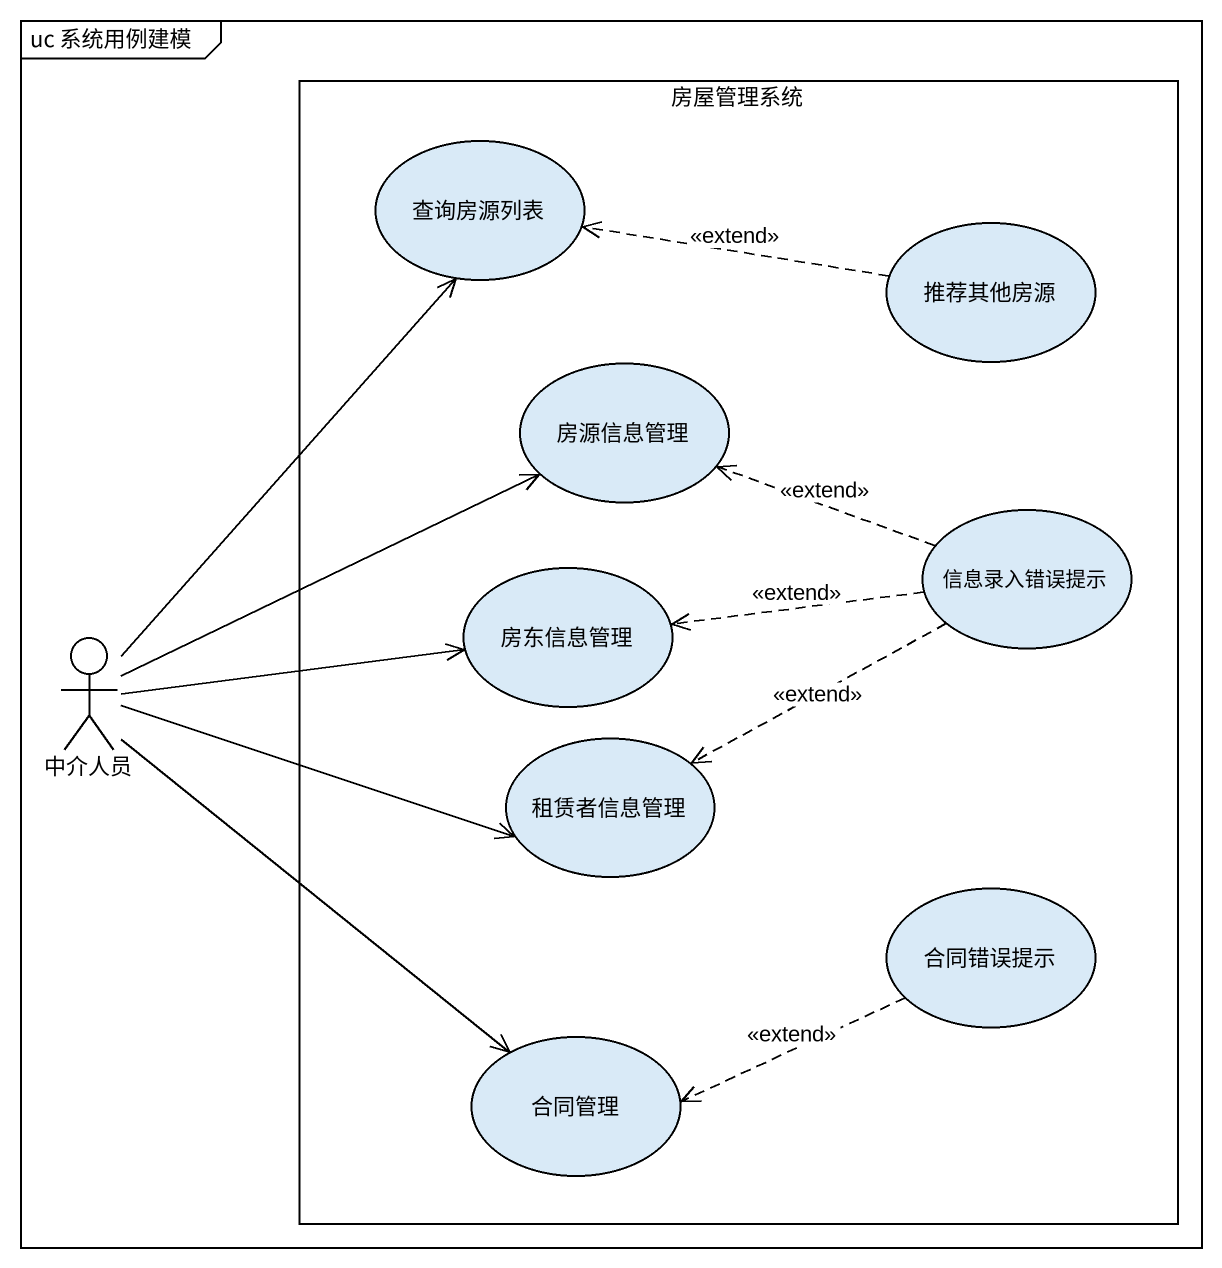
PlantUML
@startuml
mainframe uc 系统用例建模
rectangle 房屋管理系统 {
  usecase 查询房源列表
  usecase 推荐其他房源
  usecase 房源信息管理
  usecase 房东信息管理
  usecase 信息录入错误提示
  usecase 租赁者信息管理
  usecase 合同错误提示
  usecase 合同管理
}
actor 中介人员
推荐其他房源 .left.> 查询房源列表 : <<extend>>
房东信息管理 <-left- 中介人员
信息录入错误提示 .left.> 房源信息管理 : <<extend>>
信息录入错误提示 .left.> 房东信息管理 : <<extend>>
信息录入错误提示 .left.> 租赁者信息管理 : <<extend>>
中介人员 -up-> 查询房源列表
中介人员 -right-> 房源信息管理
中介人员 --> 合同管理
租赁者信息管理 <-left- 中介人员
合同错误提示 .left.> 合同管理 : <<extend>>
@enduml
